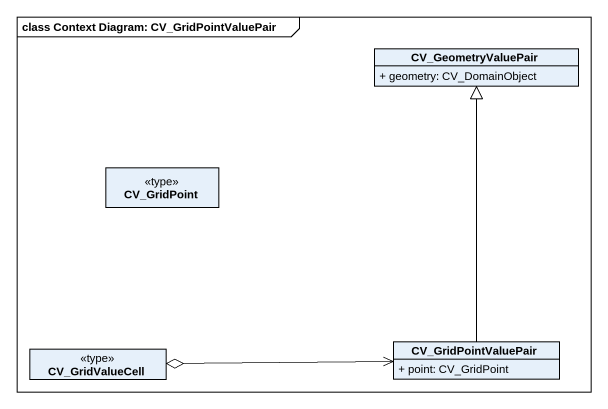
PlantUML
@startuml
mainframe class Context Diagram: CV_GridPointValuePair
hide circle
hide empty members
skinparam classAttributeIconSize 0
class CV_GeometryValuePair {
  + geometry: CV_DomainObject
}
class CV_GridPoint <<type>>
class CV_GridValueCell <<type>>
class CV_GridPointValuePair {
  + point: CV_GridPoint
}
CV_GridPointValuePair -up-|> CV_GeometryValuePair
CV_GridPointValuePair <-left-o CV_GridValueCell
@enduml
